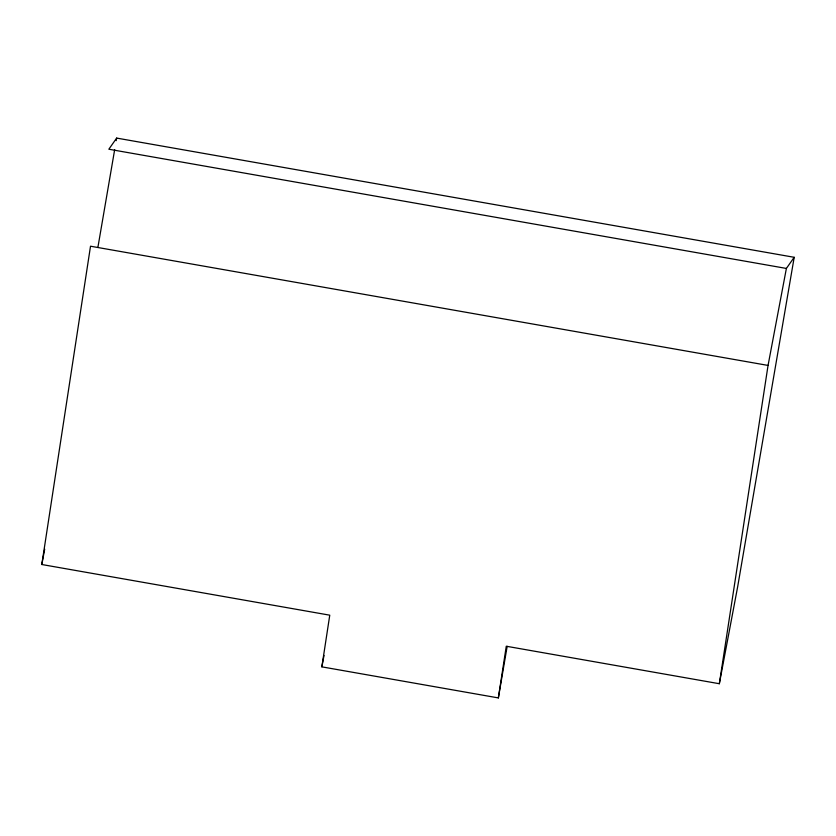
<?xml version="1.0" encoding="UTF-8"?>
<svg xmlns="http://www.w3.org/2000/svg" width="836" height="836" viewBox="0 0 836 836"><rect width="100%" height="100%" fill="white"/><g stroke="black" fill="none" stroke-linecap="round" stroke-linejoin="round"><path stroke-width="1.25" d="M41.8 564.509L90.518 246.212L768.054 365.426L719.336 683.723L506.271 646.238L498.36 697.914L321.86 666.856L329.76 615.181L41.8 564.509L44.695 549.189M507.17 646.353L498.36 697.914M97.885 247.466L114.668 149.665M116.214 140.657L116.664 138.086L794.2 257.3L737.665 586.736L719.336 683.723M321.86 666.856L324.013 655.445M768.054 365.426L786.383 268.44L794.2 257.3M116.664 138.086L108.847 149.226L786.383 268.44"/></g></svg>
